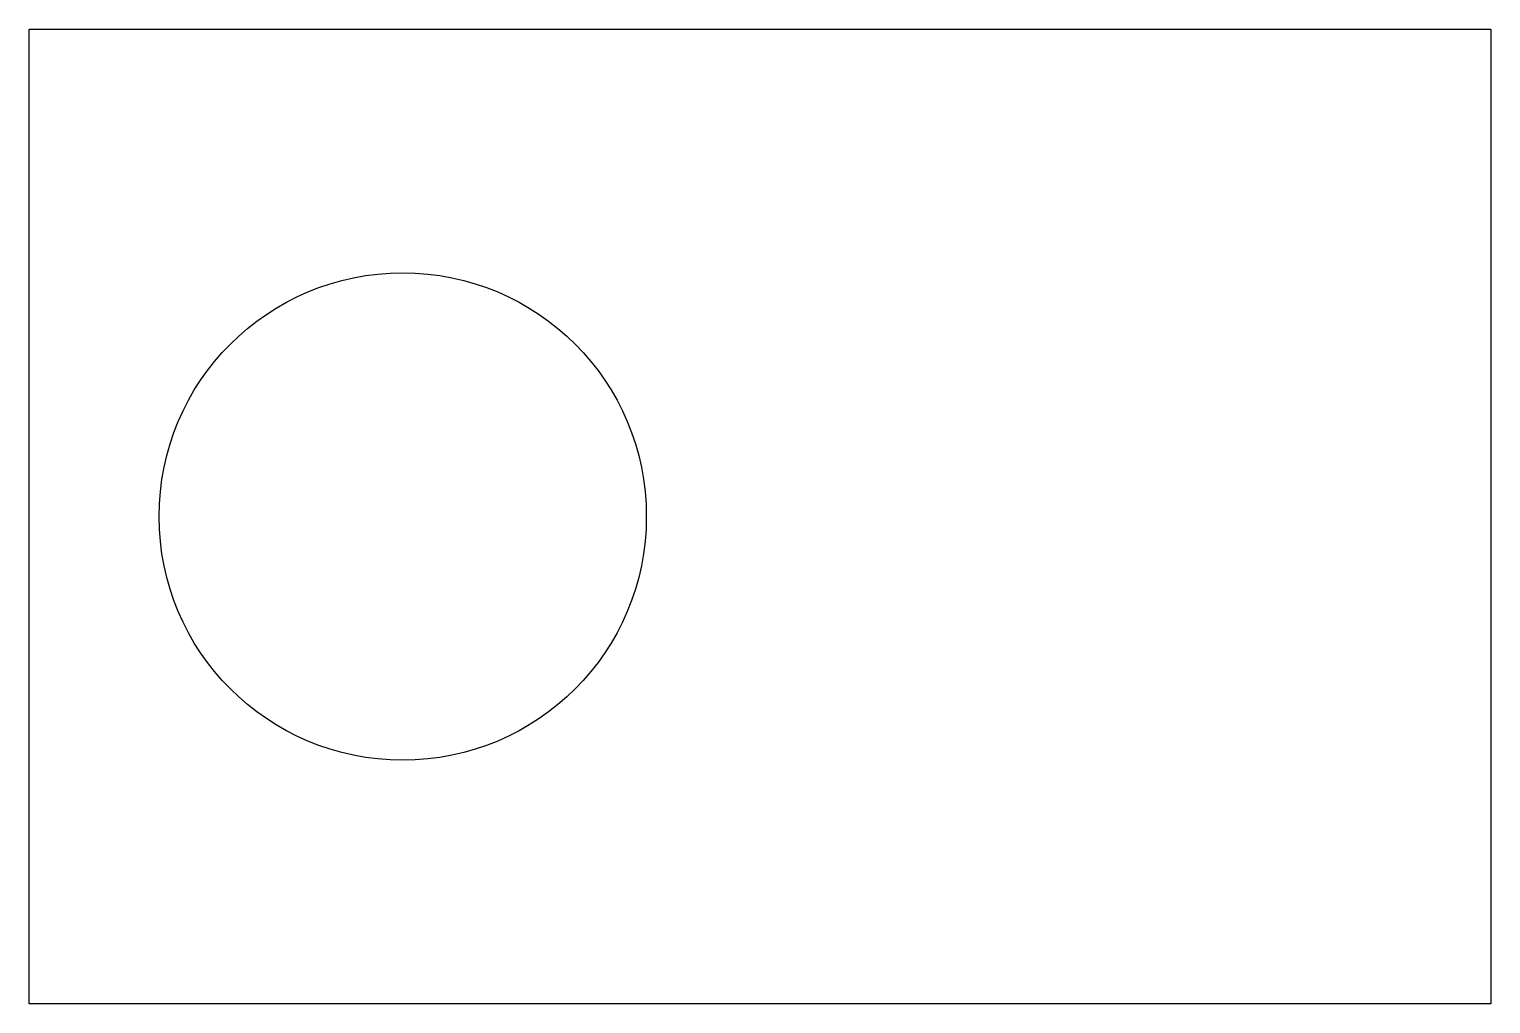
# Model space of a CAD drawing. Extents: x 0 to 45, y 0.4 to 30.4.
import ezdxf

# ---------------------------------------------------------------- set-up
doc = ezdxf.new("R2010")
doc.units = 0
doc.layers.add('Camada_1', color=7, linetype='CONTINUOUS')

msp = doc.modelspace()

# ---------------------------------------------------------------- linework, layer by layer
at = {"layer": 'Camada_1', "color": 7}
for p, q in [((0, 30.3657), (44.999999, 30.3657)), ((0, 0.365707), (0, 30.3657)), ((44.999999, 30.3657), (44.999999, 0.365707)), ((11.500204, 22.865715), (11.500204, 22.865715)), ((44.999999, 0.365707), (0, 0.365707))]:
    msp.add_line(p, q, dxfattribs=at)
for points in [[(4.000204, 15.365704), (4.000204, 19.520694), (7.345204, 22.865715), (11.500204, 22.865715)], [(11.500204, 22.865715), (15.655204, 22.865715), (19.000204, 19.520694), (19.000204, 15.365704)], [(11.500204, 7.865692), (7.345204, 7.865692), (4.000204, 11.210713), (4.000204, 15.365704)], [(19.000204, 15.365704), (19.000204, 11.210713), (15.655204, 7.865692), (11.500204, 7.865692)]]:
    msp.add_open_spline(points, degree=3, dxfattribs=at)

doc.saveas('drawing.dxf')
